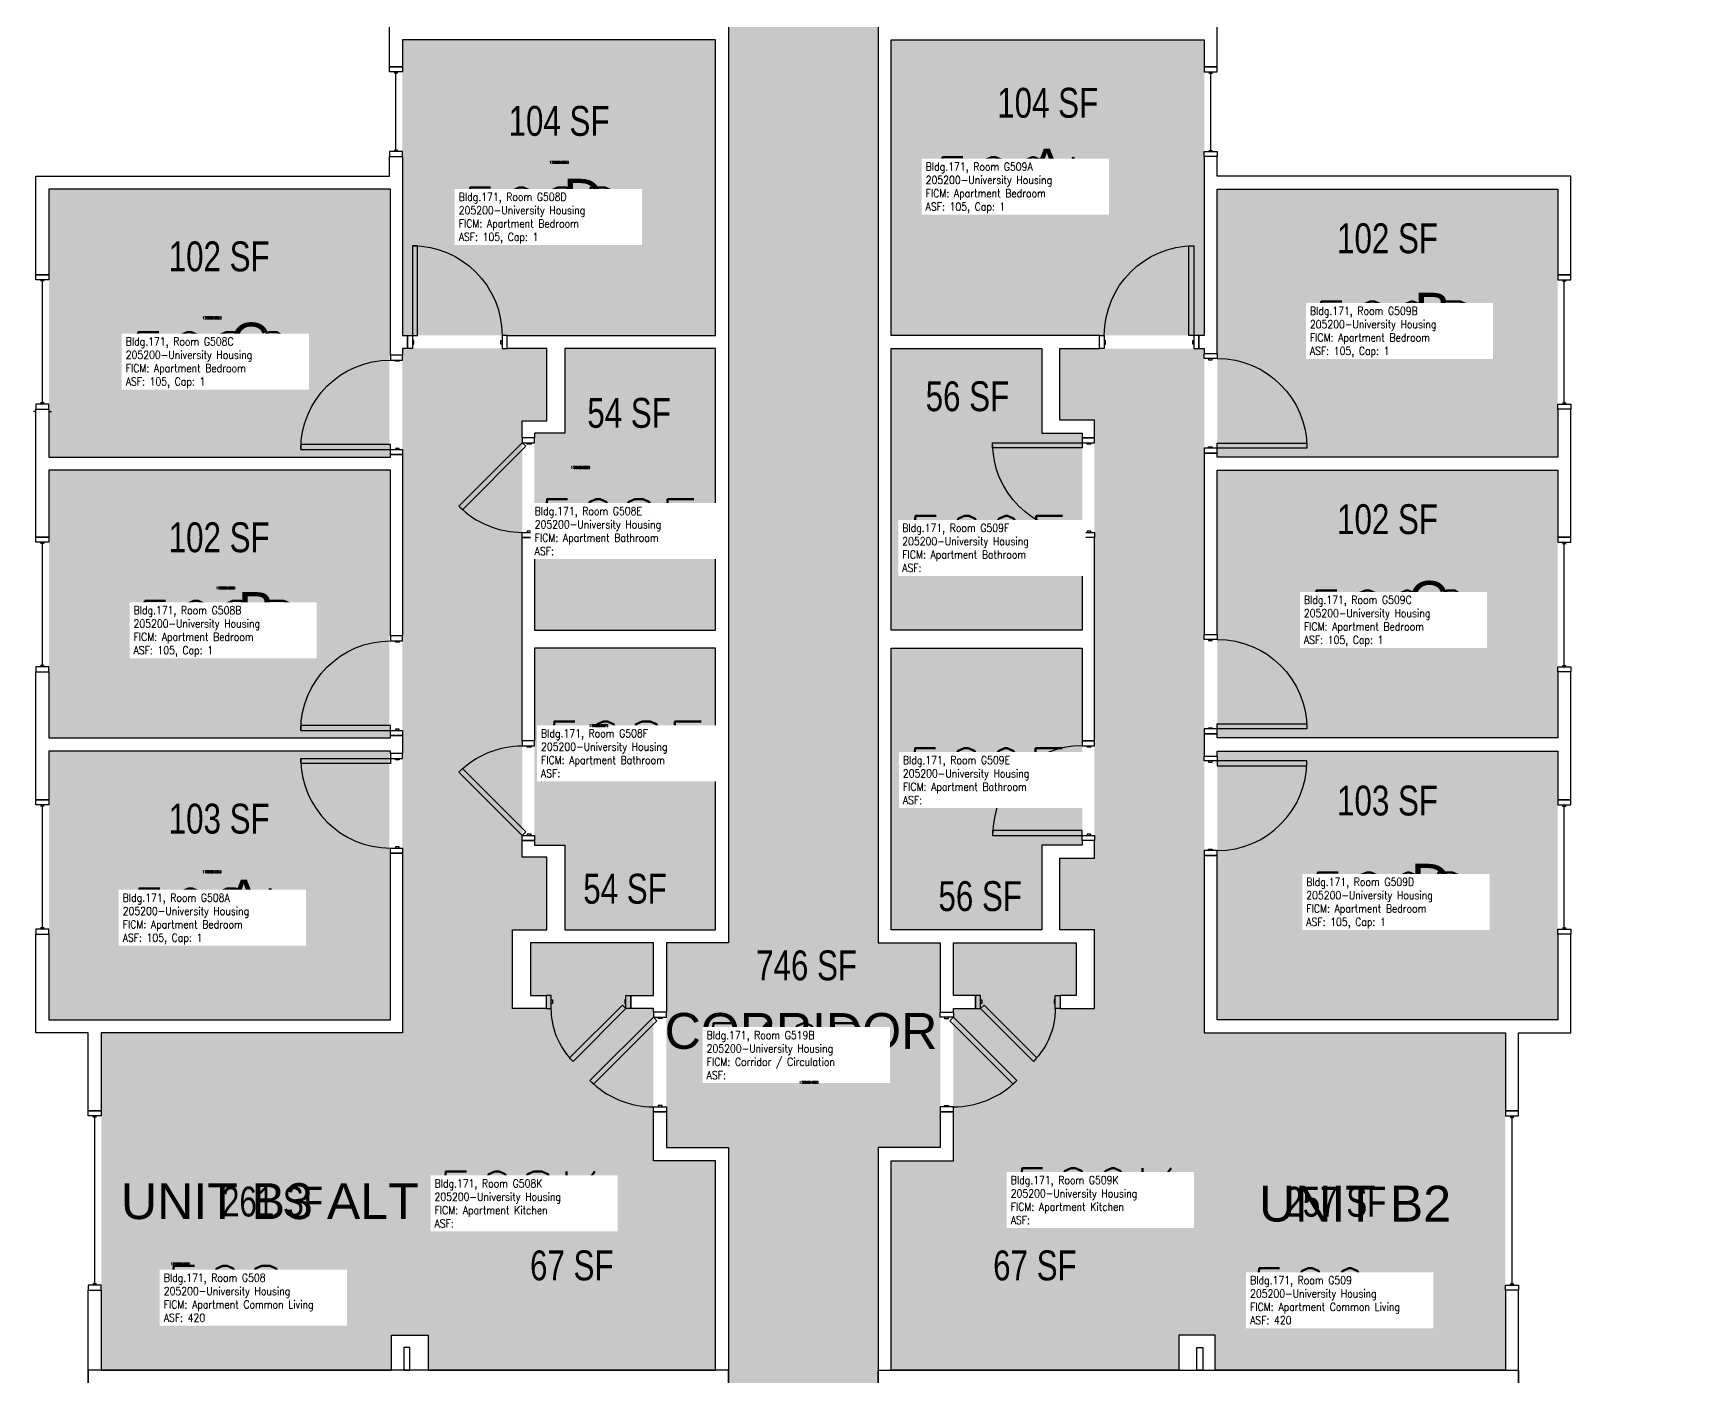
# Model space of a CAD drawing. Header units: inches. Extents: x 1062 to 4030, y -1482 to 1605.
# Drawn here: x 1062 to 1732, y 605 to 1145 of the extents above; entities that cross this region are included whole.
import ezdxf
from ezdxf.enums import TextEntityAlignment as Align

# ---------------------------------------------------------------- set-up
doc = ezdxf.new("R2010")
doc.units = ezdxf.units.IN
doc.header["$LTSCALE"] = 192
doc.header["$MEASUREMENT"] = 0
for name, color, linetype in [('A-AREA-IDEN', 1, 'Continuous'), ('A-DOOR', 2, 'Continuous'), ('A-GLAZ', 1, 'Continuous'), ('A-IDEN-RNUM', 7, 'Continuous'), ('A-IDEN-SNUM', 4, 'Continuous'), ('A-IDEN-VNUM', 4, 'Continuous'), ('A-ROOM', 1, 'Continuous'), ('A-WALL', 5, 'Continuous'), ('AREA-TEXT', 3, 'Continuous'), ('Rooms-Category-Color', 7, 'Continuous'), ('Rooms-College-Color', 7, 'Continuous'), ('Rooms-Department-Color', 7, 'Continuous'), ('Rooms-Division-Color', 7, 'Continuous'), ('Rooms-Information', 7, 'Continuous')]:
    doc.layers.add(name, color=color, linetype=linetype)
doc.styles.add('AREA', font='arial.ttf', dxfattribs={"width": 0.75, "height": 12})
doc.styles.add('Dimstyle', font='arial.ttf')
doc.styles.add('ROOMSNUMBER', font='txt.shx', dxfattribs={"height": 0.03})
doc.styles.add('ROOMVNUMBER', font='simplex.shx', dxfattribs={"width": 0.85})
doc.styles.get("Standard").update_dxf_attribs({"font": 'arial.ttf'})

msp = doc.modelspace()

# ---------------------------------------------------------------- hatches: boundary and pattern name
h = msp.add_hatch()
h.set_pattern_fill('ANSI31', color=256, angle=-90, style=0)
h.set_pattern_definition([(315, (2052.15721, 1206.60672), (0.088388348, 0.088388348), [])])
h.paths.add_polyline_path([(1468.21, 875.14), (1468.21, 816.4), (1459, 816.4), (1459, 875.14)], flags=9)
at = {"layer": 'Rooms-Category-Color', "true_color": 0xadadad}
msp.add_hatch(color=253, dxfattribs=at).paths.add_polyline_path([(1732.24, 1327.13), (1732.24, 1243.02), (1677.06, 1243.13), (1677.06, 1267.13), (1401.06, 1267.13), (1401.06, 779.34), (1426.06, 779.34), (1426.06, 697.02), (1401.06, 697.02), (1401.06, 512.98), (1426.06, 512.98), (1426.06, 430.66), (1401.06, 430.66), (1401.06, 62.63), (1341.06, 62.63), (1341.06, 430.66), (1316.06, 430.66), (1316.06, 512.98), (1341.06, 512.98), (1341.06, 697.02), (1316.06, 697.02), (1316.06, 779.34), (1341.06, 779.34), (1341.06, 1267.13), (1341.06, 1327.13), (1596.9, 1327.13), (1596.9, 1352.13), (1679.22, 1352.13), (1679.22, 1327.13)])
at = {"layer": 'Rooms-Category-Color', "true_color": 0x728ef3}
for points in [[(1335.81, 1142.11), (1210.06, 1142.13), (1210.06, 1023.38), (1335.81, 1023.38)], [(1406.31, 1142.13), (1532.06, 1142.13), (1532.06, 1023.38), (1406.31, 1023.38)], [(1068.06, 974.5), (1068.06, 1082.13), (1204.81, 1082.13), (1204.8, 974.49), (1068.51, 974.49)], [(1537.31, 1082.13), (1674.06, 1082.13), (1674.06, 974.5), (1537.31, 974.5)], [(1089.06, 607.62), (1089.06, 743.13), (1210.06, 743.13), (1210.06, 1018.13), (1268.06, 1018.13), (1268.06, 989.37), (1258.19, 989.37), (1258.19, 813.72), (1268.06, 813.72), (1268.06, 784.59), (1254.19, 784.59), (1254.19, 752.89), (1267.81, 752.89), (1267.81, 758.14), (1261.44, 758.14), (1261.44, 779.34), (1310.81, 779.34), (1310.81, 758.14), (1301.81, 758.14), (1301.81, 752.89), (1310.81, 752.89), (1310.81, 691.77), (1220.31, 691.77), (1220.31, 621.63), (1205.69, 621.63), (1205.69, 607.62)], [(1263.06, 984.11), (1263.06, 904.98), (1335.81, 904.98), (1335.81, 1018.11), (1275.31, 1018.13), (1275.31, 984.13), (1259.06, 984.11)], [(1406.31, 1018.13), (1406.31, 904.98), (1483.06, 904.98), (1483.06, 984.13), (1466.81, 984.13), (1466.81, 1018.13)], [(1653.06, 607.62), (1653.06, 743.12), (1532.06, 743.12), (1532.06, 1018.12), (1474.06, 1018.12), (1474.06, 989.37), (1487.94, 989.37), (1487.94, 813.34), (1474.06, 813.34), (1474.06, 784.59), (1487.94, 784.59), (1487.94, 752.89), (1474.31, 752.89), (1474.31, 758.14), (1480.69, 758.14), (1480.69, 779.34), (1431.31, 779.34), (1431.31, 758.14), (1440.31, 758.14), (1440.31, 752.89), (1431.31, 752.89), (1431.31, 691.76), (1521.81, 691.76), (1521.81, 621.62), (1536.44, 621.62), (1536.44, 607.62)], [(1068.06, 969.25), (1068.06, 861.63), (1204.8, 861.61), (1204.81, 969.25), (1068.51, 969.24)], [(1537.31, 969.25), (1674.06, 969.25), (1674.06, 861.63), (1537.31, 861.63)], [(1335.81, 897.72), (1335.81, 784.59), (1275.31, 784.59), (1275.31, 818.59), (1263.06, 818.59), (1263.06, 897.73)], [(1406.31, 897.73), (1406.31, 784.59), (1466.81, 784.59), (1466.81, 818.59), (1483.06, 818.59), (1483.06, 897.73)], [(1068.06, 856.38), (1068.06, 748.38), (1204.81, 748.38), (1204.81, 856.38), (1068.51, 856.36)], [(1537.31, 856.38), (1674.06, 856.38), (1674.06, 748.38), (1537.31, 748.38)], [(1220.31, 607.62), (1335.81, 607.62), (1335.81, 691.77), (1220.31, 691.77)], [(1521.81, 607.62), (1406.31, 607.62), (1406.31, 691.76), (1521.81, 691.76)]]:
    msp.add_hatch(color=171, dxfattribs=at).paths.add_polyline_path(points)
at = {"layer": 'Rooms-College-Color', "true_color": 0xadadad}
for points in [[(1732.24, 1327.13), (1732.24, 1243.02), (1677.06, 1243.13), (1677.06, 1267.13), (1401.06, 1267.13), (1401.06, 779.34), (1426.06, 779.34), (1426.06, 697.02), (1401.06, 697.02), (1401.06, 512.98), (1426.06, 512.98), (1426.06, 430.66), (1401.06, 430.66), (1401.06, 62.63), (1341.06, 62.63), (1341.06, 430.66), (1316.06, 430.66), (1316.06, 512.98), (1341.06, 512.98), (1341.06, 697.02), (1316.06, 697.02), (1316.06, 779.34), (1341.06, 779.34), (1341.06, 1267.13), (1341.06, 1327.13), (1596.9, 1327.13), (1596.9, 1352.13), (1679.22, 1352.13), (1679.22, 1327.13)], [(1335.81, 1142.11), (1210.06, 1142.13), (1210.06, 1023.38), (1335.81, 1023.38)], [(1406.31, 1142.13), (1532.06, 1142.13), (1532.06, 1023.38), (1406.31, 1023.38)], [(1068.06, 974.5), (1068.06, 1082.13), (1204.81, 1082.13), (1204.8, 974.49), (1068.51, 974.49)], [(1537.31, 1082.13), (1674.06, 1082.13), (1674.06, 974.5), (1537.31, 974.5)], [(1089.06, 607.62), (1089.06, 743.13), (1210.06, 743.13), (1210.06, 1018.13), (1268.06, 1018.13), (1268.06, 989.37), (1258.19, 989.37), (1258.19, 813.72), (1268.06, 813.72), (1268.06, 784.59), (1254.19, 784.59), (1254.19, 752.89), (1267.81, 752.89), (1267.81, 758.14), (1261.44, 758.14), (1261.44, 779.34), (1310.81, 779.34), (1310.81, 758.14), (1301.81, 758.14), (1301.81, 752.89), (1310.81, 752.89), (1310.81, 691.77), (1220.31, 691.77), (1220.31, 621.63), (1205.69, 621.63), (1205.69, 607.62)], [(1263.06, 984.11), (1263.06, 904.98), (1335.81, 904.98), (1335.81, 1018.11), (1275.31, 1018.13), (1275.31, 984.13), (1259.06, 984.11)], [(1406.31, 1018.13), (1406.31, 904.98), (1483.06, 904.98), (1483.06, 984.13), (1466.81, 984.13), (1466.81, 1018.13)], [(1653.06, 607.62), (1653.06, 743.12), (1532.06, 743.12), (1532.06, 1018.12), (1474.06, 1018.12), (1474.06, 989.37), (1487.94, 989.37), (1487.94, 813.34), (1474.06, 813.34), (1474.06, 784.59), (1487.94, 784.59), (1487.94, 752.89), (1474.31, 752.89), (1474.31, 758.14), (1480.69, 758.14), (1480.69, 779.34), (1431.31, 779.34), (1431.31, 758.14), (1440.31, 758.14), (1440.31, 752.89), (1431.31, 752.89), (1431.31, 691.76), (1521.81, 691.76), (1521.81, 621.62), (1536.44, 621.62), (1536.44, 607.62)], [(1068.06, 969.25), (1068.06, 861.63), (1204.8, 861.61), (1204.81, 969.25), (1068.51, 969.24)], [(1537.31, 969.25), (1674.06, 969.25), (1674.06, 861.63), (1537.31, 861.63)], [(1335.81, 897.72), (1335.81, 784.59), (1275.31, 784.59), (1275.31, 818.59), (1263.06, 818.59), (1263.06, 897.73)], [(1406.31, 897.73), (1406.31, 784.59), (1466.81, 784.59), (1466.81, 818.59), (1483.06, 818.59), (1483.06, 897.73)], [(1068.06, 856.38), (1068.06, 748.38), (1204.81, 748.38), (1204.81, 856.38), (1068.51, 856.36)], [(1537.31, 856.38), (1674.06, 856.38), (1674.06, 748.38), (1537.31, 748.38)], [(1220.31, 607.62), (1335.81, 607.62), (1335.81, 691.77), (1220.31, 691.77)], [(1521.81, 607.62), (1406.31, 607.62), (1406.31, 691.76), (1521.81, 691.76)]]:
    msp.add_hatch(color=253, dxfattribs=at).paths.add_polyline_path(points)
at = {"layer": 'Rooms-Department-Color', "true_color": 0xacacac}
msp.add_hatch(color=253, dxfattribs=at).paths.add_polyline_path([(1732.24, 1327.13), (1732.24, 1243.02), (1677.06, 1243.13), (1677.06, 1267.13), (1401.06, 1267.13), (1401.06, 779.34), (1426.06, 779.34), (1426.06, 697.02), (1401.06, 697.02), (1401.06, 512.98), (1426.06, 512.98), (1426.06, 430.66), (1401.06, 430.66), (1401.06, 62.63), (1341.06, 62.63), (1341.06, 430.66), (1316.06, 430.66), (1316.06, 512.98), (1341.06, 512.98), (1341.06, 697.02), (1316.06, 697.02), (1316.06, 779.34), (1341.06, 779.34), (1341.06, 1267.13), (1341.06, 1327.13), (1596.9, 1327.13), (1596.9, 1352.13), (1679.22, 1352.13), (1679.22, 1327.13)])
at = {"layer": 'Rooms-Department-Color', "true_color": 0x604aed}
for points in [[(1335.81, 1142.11), (1210.06, 1142.13), (1210.06, 1023.38), (1335.81, 1023.38)], [(1406.31, 1142.13), (1532.06, 1142.13), (1532.06, 1023.38), (1406.31, 1023.38)], [(1068.06, 974.5), (1068.06, 1082.13), (1204.81, 1082.13), (1204.8, 974.49), (1068.51, 974.49)], [(1537.31, 1082.13), (1674.06, 1082.13), (1674.06, 974.5), (1537.31, 974.5)], [(1089.06, 607.62), (1089.06, 743.13), (1210.06, 743.13), (1210.06, 1018.13), (1268.06, 1018.13), (1268.06, 989.37), (1258.19, 989.37), (1258.19, 813.72), (1268.06, 813.72), (1268.06, 784.59), (1254.19, 784.59), (1254.19, 752.89), (1267.81, 752.89), (1267.81, 758.14), (1261.44, 758.14), (1261.44, 779.34), (1310.81, 779.34), (1310.81, 758.14), (1301.81, 758.14), (1301.81, 752.89), (1310.81, 752.89), (1310.81, 691.77), (1220.31, 691.77), (1220.31, 621.63), (1205.69, 621.63), (1205.69, 607.62)], [(1263.06, 984.11), (1263.06, 904.98), (1335.81, 904.98), (1335.81, 1018.11), (1275.31, 1018.13), (1275.31, 984.13), (1259.06, 984.11)], [(1406.31, 1018.13), (1406.31, 904.98), (1483.06, 904.98), (1483.06, 984.13), (1466.81, 984.13), (1466.81, 1018.13)], [(1653.06, 607.62), (1653.06, 743.12), (1532.06, 743.12), (1532.06, 1018.12), (1474.06, 1018.12), (1474.06, 989.37), (1487.94, 989.37), (1487.94, 813.34), (1474.06, 813.34), (1474.06, 784.59), (1487.94, 784.59), (1487.94, 752.89), (1474.31, 752.89), (1474.31, 758.14), (1480.69, 758.14), (1480.69, 779.34), (1431.31, 779.34), (1431.31, 758.14), (1440.31, 758.14), (1440.31, 752.89), (1431.31, 752.89), (1431.31, 691.76), (1521.81, 691.76), (1521.81, 621.62), (1536.44, 621.62), (1536.44, 607.62)], [(1068.06, 969.25), (1068.06, 861.63), (1204.8, 861.61), (1204.81, 969.25), (1068.51, 969.24)], [(1537.31, 969.25), (1674.06, 969.25), (1674.06, 861.63), (1537.31, 861.63)], [(1335.81, 897.72), (1335.81, 784.59), (1275.31, 784.59), (1275.31, 818.59), (1263.06, 818.59), (1263.06, 897.73)], [(1406.31, 897.73), (1406.31, 784.59), (1466.81, 784.59), (1466.81, 818.59), (1483.06, 818.59), (1483.06, 897.73)], [(1068.06, 856.38), (1068.06, 748.38), (1204.81, 748.38), (1204.81, 856.38), (1068.51, 856.36)], [(1537.31, 856.38), (1674.06, 856.38), (1674.06, 748.38), (1537.31, 748.38)], [(1220.31, 607.62), (1335.81, 607.62), (1335.81, 691.77), (1220.31, 691.77)], [(1521.81, 607.62), (1406.31, 607.62), (1406.31, 691.76), (1521.81, 691.76)]]:
    msp.add_hatch(color=173, dxfattribs=at).paths.add_polyline_path(points)
at = {"layer": 'Rooms-Division-Color', "true_color": 0xadadad}
msp.add_hatch(color=253, dxfattribs=at).paths.add_polyline_path([(1732.24, 1327.13), (1732.24, 1243.02), (1677.06, 1243.13), (1677.06, 1267.13), (1401.06, 1267.13), (1401.06, 779.34), (1426.06, 779.34), (1426.06, 697.02), (1401.06, 697.02), (1401.06, 512.98), (1426.06, 512.98), (1426.06, 430.66), (1401.06, 430.66), (1401.06, 62.63), (1341.06, 62.63), (1341.06, 430.66), (1316.06, 430.66), (1316.06, 512.98), (1341.06, 512.98), (1341.06, 697.02), (1316.06, 697.02), (1316.06, 779.34), (1341.06, 779.34), (1341.06, 1267.13), (1341.06, 1327.13), (1596.9, 1327.13), (1596.9, 1352.13), (1679.22, 1352.13), (1679.22, 1327.13)])
at = {"layer": 'Rooms-Division-Color', "true_color": 0x604aed}
for points in [[(1335.81, 1142.11), (1210.06, 1142.13), (1210.06, 1023.38), (1335.81, 1023.38)], [(1406.31, 1142.13), (1532.06, 1142.13), (1532.06, 1023.38), (1406.31, 1023.38)], [(1068.06, 974.5), (1068.06, 1082.13), (1204.81, 1082.13), (1204.8, 974.49), (1068.51, 974.49)], [(1537.31, 1082.13), (1674.06, 1082.13), (1674.06, 974.5), (1537.31, 974.5)], [(1089.06, 607.62), (1089.06, 743.13), (1210.06, 743.13), (1210.06, 1018.13), (1268.06, 1018.13), (1268.06, 989.37), (1258.19, 989.37), (1258.19, 813.72), (1268.06, 813.72), (1268.06, 784.59), (1254.19, 784.59), (1254.19, 752.89), (1267.81, 752.89), (1267.81, 758.14), (1261.44, 758.14), (1261.44, 779.34), (1310.81, 779.34), (1310.81, 758.14), (1301.81, 758.14), (1301.81, 752.89), (1310.81, 752.89), (1310.81, 691.77), (1220.31, 691.77), (1220.31, 621.63), (1205.69, 621.63), (1205.69, 607.62)], [(1263.06, 984.11), (1263.06, 904.98), (1335.81, 904.98), (1335.81, 1018.11), (1275.31, 1018.13), (1275.31, 984.13), (1259.06, 984.11)], [(1406.31, 1018.13), (1406.31, 904.98), (1483.06, 904.98), (1483.06, 984.13), (1466.81, 984.13), (1466.81, 1018.13)], [(1653.06, 607.62), (1653.06, 743.12), (1532.06, 743.12), (1532.06, 1018.12), (1474.06, 1018.12), (1474.06, 989.37), (1487.94, 989.37), (1487.94, 813.34), (1474.06, 813.34), (1474.06, 784.59), (1487.94, 784.59), (1487.94, 752.89), (1474.31, 752.89), (1474.31, 758.14), (1480.69, 758.14), (1480.69, 779.34), (1431.31, 779.34), (1431.31, 758.14), (1440.31, 758.14), (1440.31, 752.89), (1431.31, 752.89), (1431.31, 691.76), (1521.81, 691.76), (1521.81, 621.62), (1536.44, 621.62), (1536.44, 607.62)], [(1068.06, 969.25), (1068.06, 861.63), (1204.8, 861.61), (1204.81, 969.25), (1068.51, 969.24)], [(1537.31, 969.25), (1674.06, 969.25), (1674.06, 861.63), (1537.31, 861.63)], [(1335.81, 897.72), (1335.81, 784.59), (1275.31, 784.59), (1275.31, 818.59), (1263.06, 818.59), (1263.06, 897.73)], [(1406.31, 897.73), (1406.31, 784.59), (1466.81, 784.59), (1466.81, 818.59), (1483.06, 818.59), (1483.06, 897.73)], [(1068.06, 856.38), (1068.06, 748.38), (1204.81, 748.38), (1204.81, 856.38), (1068.51, 856.36)], [(1537.31, 856.38), (1674.06, 856.38), (1674.06, 748.38), (1537.31, 748.38)], [(1220.31, 607.62), (1335.81, 607.62), (1335.81, 691.77), (1220.31, 691.77)], [(1521.81, 607.62), (1406.31, 607.62), (1406.31, 691.76), (1521.81, 691.76)]]:
    msp.add_hatch(color=173, dxfattribs=at).paths.add_polyline_path(points)

# ---------------------------------------------------------------- linework, layer by layer
at = {"layer": 'A-DOOR'}
for points in [[(1214.06, 1023.38), (1216.06, 1023.38), (1216.06, 1059.38), (1214.06, 1059.38)], [(1527.94, 1023.38), (1525.94, 1023.38), (1525.94, 1059.38), (1527.94, 1059.38)], [(1214.06, 1018.13), (1212.06, 1018.13), (1212.06, 1023.38), (1214.06, 1023.38)], [(1214.06, 1019.88), (1214.56, 1019.88), (1214.56, 1021.38), (1214.06, 1021.38)], [(1250.06, 1019.88), (1249.56, 1019.88), (1249.56, 1021.38), (1250.06, 1021.38)], [(1250.06, 1018.13), (1252.06, 1018.13), (1252.06, 1023.38), (1250.06, 1023.38)], [(1491.94, 1018.13), (1489.94, 1018.13), (1489.94, 1023.38), (1491.94, 1023.38)], [(1491.94, 1019.88), (1492.44, 1019.88), (1492.44, 1021.38), (1491.94, 1021.38)], [(1527.94, 1019.88), (1527.44, 1019.88), (1527.44, 1021.38), (1527.94, 1021.38)], [(1527.94, 1018.13), (1529.94, 1018.13), (1529.94, 1023.38), (1527.94, 1023.38)], [(1210.06, 1013.5), (1210.06, 1015.5), (1205.19, 1015.5), (1205.19, 1013.5)], [(1208.69, 1013.5), (1208.69, 1013), (1207.19, 1013), (1207.19, 1013.5)], [(1532.06, 1014.13), (1532.06, 1016.13), (1537.31, 1016.13), (1537.31, 1014.13)], [(1533.81, 1014.13), (1533.81, 1013.63), (1535.31, 1013.63), (1535.31, 1014.13)], [(1205.19, 977.5), (1205.19, 979.5), (1169.19, 979.5), (1169.19, 977.5)], [(1258.19, 980.23), (1259.6, 978.82), (1234.15, 953.36), (1232.73, 954.78)], [(1263.06, 980.23), (1263.06, 982.23), (1258.19, 982.23), (1258.19, 980.23)], [(1261.69, 980.23), (1261.69, 979.73), (1260.19, 979.73), (1260.19, 980.23)], [(1483.06, 980.23), (1483.06, 978.23), (1447.06, 978.23), (1447.06, 980.23)], [(1487.94, 980.23), (1487.94, 982.23), (1483.06, 982.23), (1483.06, 980.23)], [(1486.56, 980.23), (1486.56, 979.73), (1485.06, 979.73), (1485.06, 980.23)], [(1537.31, 978.13), (1537.31, 980.13), (1573.31, 980.13), (1573.31, 978.13)], [(1210.06, 977.5), (1210.06, 975.5), (1205.19, 975.5), (1205.19, 977.5)], [(1208.69, 977.5), (1208.69, 978), (1207.19, 978), (1207.19, 977.5)], [(1532.06, 978.13), (1532.06, 976.13), (1537.31, 976.13), (1537.31, 978.13)], [(1533.81, 978.13), (1533.81, 978.63), (1535.31, 978.63), (1535.31, 978.13)], [(1263.06, 944.23), (1263.06, 942.23), (1258.19, 942.23), (1258.19, 944.23)], [(1261.69, 944.23), (1261.69, 944.73), (1260.19, 944.73), (1260.19, 944.23)], [(1487.94, 944.23), (1487.94, 942.23), (1483.06, 942.23), (1483.06, 944.23)], [(1486.56, 944.23), (1486.56, 944.73), (1485.06, 944.73), (1485.06, 944.23)], [(1210.06, 900.63), (1210.06, 902.63), (1205.19, 902.63), (1205.19, 900.63)], [(1208.69, 900.63), (1208.69, 900.13), (1207.19, 900.13), (1207.19, 900.63)], [(1532.06, 901.25), (1532.06, 903.25), (1537.31, 903.25), (1537.31, 901.25)], [(1533.81, 901.25), (1533.81, 900.75), (1535.31, 900.75), (1535.31, 901.25)], [(1205.19, 864.63), (1205.19, 866.63), (1169.19, 866.63), (1169.19, 864.63)], [(1208.69, 864.63), (1208.69, 865.13), (1207.19, 865.13), (1207.19, 864.63)], [(1532.06, 865.25), (1532.06, 863.25), (1537.31, 863.25), (1537.31, 865.25)], [(1533.81, 865.25), (1533.81, 865.75), (1535.31, 865.75), (1535.31, 865.25)], [(1537.31, 865.25), (1537.31, 867.25), (1573.31, 867.25), (1573.31, 865.25)], [(1210.06, 864.63), (1210.06, 862.63), (1205.19, 862.63), (1205.19, 864.63)], [(1263.06, 858.48), (1263.06, 860.48), (1258.19, 860.48), (1258.19, 858.48)], [(1261.69, 858.48), (1261.69, 857.98), (1260.19, 857.98), (1260.19, 858.48)], [(1487.94, 858.48), (1487.94, 860.48), (1483.06, 860.48), (1483.06, 858.48)], [(1486.56, 858.48), (1486.56, 857.98), (1485.06, 857.98), (1485.06, 858.48)], [(1205.19, 853.38), (1205.19, 851.38), (1169.19, 851.38), (1169.19, 853.38)], [(1210.06, 853.38), (1210.06, 855.38), (1205.19, 855.38), (1205.19, 853.38)], [(1208.69, 853.38), (1208.69, 852.88), (1207.19, 852.88), (1207.19, 853.38)], [(1532.06, 852.38), (1532.06, 854.38), (1537.31, 854.38), (1537.31, 852.38)], [(1533.81, 852.38), (1533.81, 851.88), (1535.31, 851.88), (1535.31, 852.38)], [(1537.31, 852.38), (1537.31, 850.38), (1573.31, 850.38), (1573.31, 852.38)], [(1258.19, 822.48), (1259.6, 823.9), (1234.15, 849.35), (1232.73, 847.94)], [(1263.06, 822.48), (1263.06, 820.48), (1258.19, 820.48), (1258.19, 822.48)], [(1261.69, 822.48), (1261.69, 822.98), (1260.19, 822.98), (1260.19, 822.48)], [(1483.06, 822.48), (1483.06, 824.48), (1447.06, 824.48), (1447.06, 822.48)], [(1487.94, 822.48), (1487.94, 820.48), (1483.06, 820.48), (1483.06, 822.48)], [(1486.56, 822.48), (1486.56, 822.98), (1485.06, 822.98), (1485.06, 822.48)], [(1210.06, 817.38), (1210.06, 815.38), (1205.19, 815.38), (1205.19, 817.38)], [(1208.69, 817.38), (1208.69, 817.88), (1207.19, 817.88), (1207.19, 817.38)], [(1532.06, 816.38), (1532.06, 814.38), (1537.31, 814.38), (1537.31, 816.38)], [(1533.81, 816.38), (1533.81, 816.88), (1535.31, 816.88), (1535.31, 816.38)], [(1269.81, 758.14), (1267.81, 758.14), (1267.81, 752.89), (1269.81, 752.89)], [(1299.81, 758.14), (1301.81, 758.14), (1301.81, 752.89), (1299.81, 752.89)], [(1442.26, 758.14), (1440.26, 758.14), (1440.26, 752.89), (1442.26, 752.89)], [(1472.26, 758.14), (1474.26, 758.14), (1474.26, 752.89), (1472.26, 752.89)], [(1269.81, 756.39), (1270.31, 756.39), (1270.31, 754.89), (1269.81, 754.89)], [(1299.81, 752.89), (1298.4, 754.31), (1277.19, 733.09), (1278.6, 731.68)], [(1299.81, 756.39), (1299.31, 756.39), (1299.31, 754.89), (1299.81, 754.89)], [(1316.06, 749.41), (1316.06, 751.41), (1310.81, 751.41), (1310.81, 749.41)], [(1426.06, 749.41), (1426.06, 751.41), (1431.31, 751.41), (1431.31, 749.41)], [(1442.26, 756.39), (1442.76, 756.39), (1442.76, 754.89), (1442.26, 754.89)], [(1442.26, 752.89), (1443.68, 754.31), (1464.89, 733.09), (1463.48, 731.68)], [(1472.26, 756.39), (1471.76, 756.39), (1471.76, 754.89), (1472.26, 754.89)], [(1310.81, 749.41), (1312.23, 747.99), (1286.77, 722.54), (1285.36, 723.95)], [(1314.31, 749.41), (1314.31, 748.91), (1312.81, 748.91), (1312.81, 749.41)], [(1427.81, 749.41), (1427.81, 748.91), (1429.31, 748.91), (1429.31, 749.41)], [(1431.31, 749.41), (1429.9, 747.99), (1455.36, 722.54), (1456.77, 723.95)], [(1316.06, 713.41), (1316.06, 711.41), (1310.81, 711.41), (1310.81, 713.41)], [(1314.31, 713.41), (1314.31, 713.91), (1312.81, 713.91), (1312.81, 713.41)], [(1426.06, 713.41), (1426.06, 711.41), (1431.31, 711.41), (1431.31, 713.41)], [(1427.81, 713.41), (1427.81, 713.91), (1429.31, 713.91), (1429.31, 713.41)]]:
    msp.add_lwpolyline(points, close=True, dxfattribs=at)
at = {"layer": 'A-DOOR', "extrusion": (0, 0, -1)}
for centre, radius, start, end in [((-1214.06, 1023.38), 36, 90, 180), ((-1527.94, 1023.38), 36, 0, 90), ((-1205.19, 977.5), 36, 0, 90), ((-1537.31, 978.13), 36, 90, 180), ((-1483.06, 980.23), 36, 270, 0), ((-1205.19, 864.63), 36, 0, 90), ((-1537.31, 865.25), 36, 90, 180), ((-1258.19, 822.48), 36, 45, 90), ((-1299.81, 752.89), 30, 315, 0), ((-1442.26, 752.89), 30, 180, 225)]:
    msp.add_arc(centre, radius, start, end, dxfattribs=at)
at = {"layer": 'A-DOOR'}
for centre, start, end in [((1258.19, 980.23), 225, 270), ((1483.06, 822.48), 90, 180), ((1205.19, 853.38), 180, 270), ((1537.31, 852.38), 270, 0), ((1310.81, 749.41), 225, 270), ((1431.31, 749.41), 270, 315)]:
    msp.add_arc(centre, 36, start, end, dxfattribs=at)
at = {"layer": 'A-GLAZ'}
for p, q in [((1208.19, 1128.74), (1206.69, 1128.74)), ((1207.44, 1097.74), (1207.44, 1128.74)), ((1533.94, 1128.74), (1535.44, 1128.74)), ((1534.69, 1097.74), (1534.69, 1128.74)), ((1208.19, 1097.74), (1206.69, 1097.74)), ((1533.94, 1097.74), (1535.44, 1097.74)), ((1066.19, 1045.28), (1064.69, 1045.28)), ((1065.44, 996.28), (1065.44, 1045.28)), ((1675.94, 1045.28), (1677.44, 1045.28)), ((1676.69, 996.28), (1676.69, 1045.28)), ((1062.81, 992.78), (1061.81, 992.78)), ((1066.19, 996.28), (1064.69, 996.28)), ((1068.06, 992.78), (1069.06, 992.78)), ((1675.94, 996.28), (1677.44, 996.28)), ((1066.19, 939.75), (1064.69, 939.75)), ((1065.44, 890.75), (1065.44, 939.75)), ((1675.94, 939.75), (1677.44, 939.75)), ((1676.69, 890.75), (1676.69, 939.75)), ((1066.19, 890.75), (1064.69, 890.75)), ((1675.94, 890.75), (1677.44, 890.75)), ((1066.19, 834.28), (1064.69, 834.28)), ((1065.44, 785.28), (1065.44, 834.28)), ((1675.94, 834.28), (1677.44, 834.28)), ((1676.69, 785.28), (1676.69, 834.28)), ((1066.19, 785.28), (1064.69, 785.28)), ((1675.94, 785.28), (1677.44, 785.28)), ((1087.19, 709.25), (1085.69, 709.25)), ((1086.44, 642.25), (1086.44, 709.25)), ((1654.94, 709.24), (1656.44, 709.24)), ((1655.69, 642.24), (1655.69, 709.24)), ((1087.19, 642.25), (1085.69, 642.25)), ((1654.94, 642.24), (1656.44, 642.24))]:
    msp.add_line(p, q, dxfattribs=at)
for points in [[(1204.81, 1129.24), (1204.81, 1131.24), (1210.06, 1131.24), (1210.06, 1129.24)], [(1537.31, 1129.24), (1537.31, 1131.24), (1532.06, 1131.24), (1532.06, 1129.24)], [(1204.81, 1097.24), (1204.81, 1095.24), (1210.06, 1095.24), (1210.06, 1097.24)], [(1537.31, 1097.24), (1537.31, 1095.24), (1532.06, 1095.24), (1532.06, 1097.24)], [(1062.81, 1045.78), (1062.81, 1047.78), (1068.06, 1047.78), (1068.06, 1045.78)], [(1679.31, 1045.78), (1679.31, 1047.78), (1674.06, 1047.78), (1674.06, 1045.78)], [(1062.81, 995.78), (1062.81, 993.78), (1068.06, 993.78), (1068.06, 995.78)], [(1679.31, 995.78), (1679.31, 993.78), (1674.06, 993.78), (1674.06, 995.78)], [(1062.81, 940.25), (1062.81, 942.25), (1068.06, 942.25), (1068.06, 940.25)], [(1679.31, 940.25), (1679.31, 942.25), (1674.06, 942.25), (1674.06, 940.25)], [(1062.81, 890.25), (1062.81, 888.25), (1068.06, 888.25), (1068.06, 890.25)], [(1679.31, 890.25), (1679.31, 888.25), (1674.06, 888.25), (1674.06, 890.25)], [(1062.81, 834.78), (1062.81, 836.78), (1068.06, 836.78), (1068.06, 834.78)], [(1679.31, 834.78), (1679.31, 836.78), (1674.06, 836.78), (1674.06, 834.78)], [(1062.81, 784.78), (1062.81, 782.78), (1068.06, 782.78), (1068.06, 784.78)], [(1679.31, 784.78), (1679.31, 782.78), (1674.06, 782.78), (1674.06, 784.78)], [(1083.81, 709.75), (1083.81, 711.75), (1089.06, 711.75), (1089.06, 709.75)], [(1658.31, 709.74), (1658.31, 711.74), (1653.06, 711.74), (1653.06, 709.74)], [(1083.81, 641.75), (1083.81, 639.75), (1089.06, 639.75), (1089.06, 641.75)], [(1658.31, 641.74), (1658.31, 639.74), (1653.06, 639.74), (1653.06, 641.74)]]:
    msp.add_lwpolyline(points, close=True, dxfattribs=at)
at = {"layer": 'A-WALL'}
for p, q in [((1204.81, 1131.24), (1204.81, 1147.38)), ((1341.06, 1147.38), (1341.06, 1018.75)), ((1401.06, 1147.38), (1401.06, 1018.75)), ((1537.31, 1131.24), (1537.31, 1147.38)), ((1210.06, 1142.13), (1210.06, 1131.24)), ((1335.81, 1142.13), (1210.06, 1142.13)), ((1335.81, 1023.38), (1335.81, 1142.13)), ((1406.31, 1142.13), (1532.06, 1142.13)), ((1406.31, 1023.38), (1406.31, 1142.13)), ((1532.06, 1142.13), (1532.06, 1131.24)), ((1210.06, 1131.24), (1204.81, 1131.24)), ((1532.06, 1131.24), (1537.31, 1131.24)), ((1204.81, 1087.38), (1204.81, 1095.24)), ((1204.81, 1095.24), (1210.06, 1095.24)), ((1210.06, 1095.24), (1210.06, 1086.75)), ((1537.31, 1095.24), (1532.06, 1095.24)), ((1532.06, 1095.24), (1532.06, 1086.75)), ((1537.31, 1087.38), (1537.31, 1095.24)), ((1062.81, 1087.38), (1204.81, 1087.38)), ((1062.81, 1047.78), (1062.81, 1087.38)), ((1210.06, 1086.75), (1210.06, 1023.38)), ((1532.06, 1086.75), (1532.06, 1023.38)), ((1679.31, 1087.38), (1537.31, 1087.38)), ((1679.31, 1047.78), (1679.31, 1087.38)), ((1205.19, 1082.13), (1068.06, 1082.13)), ((1068.06, 1082.13), (1068.06, 1047.78)), ((1205.19, 1015.5), (1205.19, 1082.13)), ((1537.31, 1082.13), (1674.06, 1082.13)), ((1537.31, 1016.13), (1537.31, 1082.13)), ((1674.06, 1082.13), (1674.06, 1047.78)), ((1068.06, 1047.78), (1062.81, 1047.78)), ((1674.06, 1047.78), (1679.31, 1047.78)), ((1210.06, 1023.38), (1212.06, 1023.38)), ((1212.06, 1023.38), (1212.06, 1018.13)), ((1252.06, 1018.13), (1252.06, 1023.38)), ((1252.06, 1023.38), (1254.81, 1023.38)), ((1254.81, 1023.38), (1335.81, 1023.38)), ((1487.31, 1023.38), (1406.31, 1023.38)), ((1489.94, 1023.38), (1487.31, 1023.38)), ((1489.94, 1018.13), (1489.94, 1023.38)), ((1532.06, 1023.38), (1529.94, 1023.38)), ((1529.94, 1023.38), (1529.94, 1018.13)), ((1210.06, 1015.5), (1205.19, 1015.5)), ((1210.06, 1018.13), (1210.06, 1015.5)), ((1212.06, 1018.13), (1210.06, 1018.13)), ((1254.81, 1018.13), (1252.06, 1018.13)), ((1268.06, 1018.13), (1254.81, 1018.13)), ((1268.06, 989), (1268.06, 1018.13)), ((1335.81, 1018.13), (1275.31, 1018.13)), ((1275.31, 1018.13), (1275.31, 984.13)), ((1335.81, 904.98), (1335.81, 1018.13)), ((1341.06, 1018.75), (1341.06, 779.34)), ((1401.06, 1018.75), (1401.06, 779.34)), ((1406.31, 1018.13), (1466.81, 1018.13)), ((1406.31, 904.98), (1406.31, 1018.13)), ((1466.81, 1018.13), (1466.81, 984.13)), ((1474.06, 1018.13), (1487.31, 1018.13)), ((1474.06, 989.37), (1474.06, 1018.13)), ((1487.31, 1018.13), (1489.94, 1018.13)), ((1529.94, 1018.13), (1532.06, 1018.13)), ((1532.06, 1018.13), (1532.06, 1016.13)), ((1532.06, 1016.13), (1537.31, 1016.13)), ((1062.81, 993.78), (1068.06, 993.78)), ((1062.81, 942.25), (1062.81, 993.78)), ((1068.06, 993.78), (1068.06, 974.5)), ((1679.31, 993.78), (1674.06, 993.78)), ((1674.06, 993.78), (1674.06, 974.5)), ((1679.31, 942.25), (1679.31, 993.78)), ((1258.19, 982.23), (1258.19, 989)), ((1258.19, 989), (1268.06, 989)), ((1487.94, 989.37), (1474.06, 989.37)), ((1487.94, 982.23), (1487.94, 989.37)), ((1263.06, 982.23), (1258.19, 982.23)), ((1263.06, 984.13), (1263.06, 982.23)), ((1275.31, 984.13), (1263.06, 984.13)), ((1466.81, 984.13), (1483.06, 984.13)), ((1483.06, 984.13), (1483.06, 982.23)), ((1483.06, 982.23), (1487.94, 982.23)), ((1068.06, 974.5), (1205.19, 974.5)), ((1205.19, 974.5), (1205.19, 975.5)), ((1205.19, 975.5), (1210.06, 975.5)), ((1210.06, 975.5), (1210.06, 902.63)), ((1537.31, 976.13), (1532.06, 976.13)), ((1532.06, 976.13), (1532.06, 903.25)), ((1537.31, 974.5), (1537.31, 976.13)), ((1674.06, 974.5), (1537.31, 974.5)), ((1205.19, 969.25), (1068.06, 969.25)), ((1068.06, 969.25), (1068.06, 942.25)), ((1205.19, 902.63), (1205.19, 969.25)), ((1537.31, 969.25), (1674.06, 969.25)), ((1537.31, 903.25), (1537.31, 969.25)), ((1674.06, 969.25), (1674.06, 942.25)), ((1068.06, 942.25), (1062.81, 942.25)), ((1258.19, 860.48), (1258.19, 942.23)), ((1258.19, 942.23), (1263.06, 942.23)), ((1263.06, 942.23), (1263.06, 904.98)), ((1487.94, 942.23), (1483.06, 942.23)), ((1483.06, 942.23), (1483.06, 904.98)), ((1487.94, 860.48), (1487.94, 942.23)), ((1674.06, 942.25), (1679.31, 942.25)), ((1210.06, 902.63), (1205.19, 902.63)), ((1263.06, 904.98), (1335.81, 904.98)), ((1483.06, 904.98), (1406.31, 904.98)), ((1532.06, 903.25), (1537.31, 903.25)), ((1263.06, 897.73), (1263.06, 860.48)), ((1335.81, 897.73), (1263.06, 897.73)), ((1335.81, 784.59), (1335.81, 897.73)), ((1406.31, 897.73), (1483.06, 897.73)), ((1406.31, 784.59), (1406.31, 897.73)), ((1483.06, 897.73), (1483.06, 860.48)), ((1062.81, 836.78), (1062.81, 888.25)), ((1062.81, 888.25), (1068.06, 888.25)), ((1068.06, 888.25), (1068.06, 861.63)), ((1679.31, 888.25), (1674.06, 888.25)), ((1674.06, 888.25), (1674.06, 861.63)), ((1679.31, 836.78), (1679.31, 888.25)), ((1068.06, 861.63), (1205.19, 861.63)), ((1205.19, 861.63), (1205.19, 862.63)), ((1205.19, 862.63), (1210.06, 862.63)), ((1210.06, 862.63), (1210.06, 855.38)), ((1263.06, 860.48), (1258.19, 860.48)), ((1483.06, 860.48), (1487.94, 860.48)), ((1537.31, 863.25), (1532.06, 863.25)), ((1532.06, 863.25), (1532.06, 854.38)), ((1537.31, 861.63), (1537.31, 863.25)), ((1674.06, 861.63), (1537.31, 861.63)), ((1068.06, 856.38), (1068.06, 836.78)), ((1205.19, 856.38), (1068.06, 856.38)), ((1205.19, 855.38), (1205.19, 856.38)), ((1210.06, 855.38), (1205.19, 855.38)), ((1532.06, 854.38), (1537.31, 854.38)), ((1537.31, 856.38), (1674.06, 856.38)), ((1537.31, 854.38), (1537.31, 856.38)), ((1674.06, 856.38), (1674.06, 836.78)), ((1068.06, 836.78), (1062.81, 836.78)), ((1674.06, 836.78), (1679.31, 836.78)), ((1258.19, 813.72), (1258.19, 820.48)), ((1258.19, 820.48), (1263.06, 820.48)), ((1263.06, 820.48), (1263.06, 818.59)), ((1263.06, 818.59), (1275.31, 818.59)), ((1275.31, 818.59), (1275.31, 784.59)), ((1483.06, 818.59), (1466.81, 818.59)), ((1466.81, 818.59), (1466.81, 784.59)), ((1487.94, 820.48), (1483.06, 820.48)), ((1483.06, 820.48), (1483.06, 818.59)), ((1487.94, 813.34), (1487.94, 820.48)), ((1205.19, 748.38), (1205.19, 815.38)), ((1205.19, 815.38), (1210.06, 815.38)), ((1210.06, 815.38), (1210.06, 743.13)), ((1268.06, 813.72), (1258.19, 813.72)), ((1268.06, 784.59), (1268.06, 813.72)), ((1474.06, 813.34), (1487.94, 813.34)), ((1474.06, 784.59), (1474.06, 813.34)), ((1537.31, 814.38), (1532.06, 814.38)), ((1532.06, 814.38), (1532.06, 743.13)), ((1537.31, 748.38), (1537.31, 814.38)), ((1254.19, 752.89), (1254.19, 784.59)), ((1254.19, 784.59), (1268.06, 784.59)), ((1275.31, 784.59), (1335.81, 784.59)), ((1466.81, 784.59), (1406.31, 784.59)), ((1487.94, 784.59), (1474.06, 784.59)), ((1487.94, 752.89), (1487.94, 784.59)), ((1062.81, 743.13), (1062.81, 782.78)), ((1062.81, 782.78), (1068.06, 782.78)), ((1068.06, 782.78), (1068.06, 748.38)), ((1261.44, 779.34), (1261.44, 758.14)), ((1310.81, 779.34), (1261.44, 779.34)), ((1310.81, 758.14), (1310.81, 779.34)), ((1316.06, 779.34), (1316.06, 751.41)), ((1341.06, 779.34), (1316.06, 779.34)), ((1401.06, 779.34), (1426.06, 779.34)), ((1426.06, 779.34), (1426.06, 751.41)), ((1431.31, 758.14), (1431.31, 779.34)), ((1431.31, 779.34), (1480.69, 779.34)), ((1480.69, 779.34), (1480.69, 758.14)), ((1679.31, 782.78), (1674.06, 782.78)), ((1674.06, 782.78), (1674.06, 748.38)), ((1679.31, 743.13), (1679.31, 782.78)), ((1261.44, 758.14), (1267.81, 758.14)), ((1267.81, 758.14), (1267.81, 752.89)), ((1301.81, 752.89), (1301.81, 758.14)), ((1301.81, 758.14), (1310.81, 758.14)), ((1440.26, 758.14), (1431.31, 758.14)), ((1440.26, 752.89), (1440.26, 758.14)), ((1480.69, 758.14), (1474.26, 758.14)), ((1474.26, 758.14), (1474.26, 752.89)), ((1267.81, 752.89), (1254.19, 752.89)), ((1310.81, 752.89), (1301.81, 752.89)), ((1310.81, 751.41), (1310.81, 752.89)), ((1316.06, 751.41), (1310.81, 751.41)), ((1426.06, 751.41), (1431.31, 751.41)), ((1431.31, 752.89), (1440.26, 752.89)), ((1431.31, 751.41), (1431.31, 752.89)), ((1474.26, 752.89), (1487.94, 752.89)), ((1068.06, 748.38), (1205.19, 748.38)), ((1674.06, 748.38), (1537.31, 748.38)), ((1083.81, 743.13), (1062.81, 743.13)), ((1083.81, 711.75), (1083.81, 743.13)), ((1210.06, 743.13), (1089.06, 743.13)), ((1089.06, 743.13), (1089.06, 711.75)), ((1532.06, 743.13), (1653.06, 743.13)), ((1653.06, 743.13), (1653.06, 711.74)), ((1658.31, 743.13), (1679.31, 743.13)), ((1658.31, 711.74), (1658.31, 743.13)), ((1089.06, 711.75), (1083.81, 711.75)), ((1310.81, 691.77), (1310.81, 711.41)), ((1310.81, 711.41), (1316.06, 711.41)), ((1316.06, 711.41), (1316.06, 697.02)), ((1431.31, 711.41), (1426.06, 711.41)), ((1426.06, 711.41), (1426.06, 697.02)), ((1431.31, 691.77), (1431.31, 711.41)), ((1653.06, 711.74), (1658.31, 711.74)), ((1335.81, 691.77), (1310.81, 691.77)), ((1316.06, 697.02), (1341.06, 697.02)), ((1335.81, 607.62), (1335.81, 691.77)), ((1341.06, 697.02), (1341.06, 602.37)), ((1401.06, 697.02), (1401.06, 602.37)), ((1426.06, 697.02), (1401.06, 697.02)), ((1406.31, 607.62), (1406.31, 691.77)), ((1406.31, 691.77), (1431.31, 691.77)), ((1083.81, 602.37), (1083.81, 639.75)), ((1083.81, 639.75), (1089.06, 639.75)), ((1089.06, 639.75), (1089.06, 607.62)), ((1658.31, 639.74), (1653.06, 639.74)), ((1653.06, 639.74), (1653.06, 607.62)), ((1658.31, 602.37), (1658.31, 639.74)), ((1205.69, 621.63), (1220.31, 621.63)), ((1205.69, 607.62), (1205.69, 621.63)), ((1220.31, 621.63), (1220.31, 607.62)), ((1521.81, 621.63), (1521.81, 607.62)), ((1536.44, 621.63), (1521.81, 621.63)), ((1536.44, 607.62), (1536.44, 621.63)), ((1213.06, 616.75), (1210.56, 616.75)), ((1210.56, 616.75), (1210.56, 607.62)), ((1213.06, 607.62), (1213.06, 616.75)), ((1529.06, 607.62), (1529.06, 616.75)), ((1529.06, 616.75), (1531.56, 616.75)), ((1531.56, 616.75), (1531.56, 607.62)), ((1083.81, 607.62), (1083.81, 570.26)), ((1341.06, 607.62), (1083.81, 607.62)), ((1089.06, 607.62), (1205.69, 607.62)), ((1210.56, 607.62), (1213.06, 607.62)), ((1220.31, 607.62), (1335.81, 607.62)), ((1341.06, 512.98), (1341.06, 607.62)), ((1401.06, 512.98), (1401.06, 607.62)), ((1401.06, 607.62), (1658.31, 607.62)), ((1521.81, 607.62), (1406.31, 607.62)), ((1531.56, 607.62), (1529.06, 607.62)), ((1653.06, 607.62), (1536.44, 607.62)), ((1658.31, 607.62), (1658.31, 570.26))]:
    msp.add_line(p, q, dxfattribs=at)

# ---------------------------------------------------------------- texts
at = {"layer": 'A-AREA-IDEN'}
for s, p in [('CORRIDOR', (1370.11, 736.71)), ('UNIT B3 ALT', (1156.78, 668.31)), ('UNIT B2', (1592.64, 667.31))]:
    msp.add_text(s, height=14.4, dxfattribs=at).set_placement(p, align=Align.CENTER)
at = {"layer": 'A-IDEN-RNUM', "style": 'ROOMSNUMBER', "width": 0.85}
for s, p in [('0508-D0', (1272.95, 1092.93)), ('0509-A0', (1453.24, 1091.44)), ('0509-B0', (1606.62, 1033.5)), ('0508-C0', (1133.57, 1030.42)), ('0508-E0', (1281.51, 970.31)), ('0509-F0', (1442.45, 947.34)), ('0508-B0', (1139.06, 921.86)), ('0509-C0', (1604.67, 917.37)), ('0508-F0', (1288.86, 866.59)), ('0509-E0', (1441.07, 839.78)), ('0508-A0', (1133.57, 807.82)), ('0509-D0', (1605.19, 804.03)), ('0519-B0', (1373.3, 723.28)), ('0509-K0', (1482.56, 677.9)), ('0508-K0', (1251.13, 674.82)), ('0508-00', (1120.84, 650.23)), ('0509-00', (1575.57, 638.38))]:
    msp.add_text(s, height=1, dxfattribs=at).set_placement(p, align=Align.MIDDLE_CENTER)
at = {"layer": 'A-IDEN-SNUM', "style": 'ROOMSNUMBER', "width": 0.85}
for s, p in [('1710G508D0', (1272.95, 1092.93)), ('1710G509A0', (1453.24, 1091.44)), ('1710G509B0', (1606.62, 1033.5)), ('1710G508C0', (1133.57, 1030.42)), ('1710G508E0', (1281.51, 970.31)), ('1710G509F0', (1442.45, 947.34)), ('1710G508B0', (1139.06, 921.86)), ('1710G509C0', (1604.67, 917.37)), ('1710G508F0', (1288.86, 866.59)), ('1710G509E0', (1441.07, 839.78)), ('1710G508A0', (1133.57, 807.82)), ('1710G509D0', (1605.19, 804.03)), ('1710G519B0', (1373.3, 723.28)), ('1710G509K0', (1482.56, 677.9)), ('1710G508K0', (1251.13, 674.82)), ('1710G50800', (1120.84, 650.23)), ('1710G50900', (1575.57, 638.38))]:
    msp.add_text(s, height=1, dxfattribs=at).set_placement(p, align=Align.MIDDLE_CENTER)
at = {"layer": 'A-IDEN-VNUM', "style": 'ROOMVNUMBER', "width": 0.85}
for s, p in [('509A', (1454.81, 1083.69)), ('508D', (1266.34, 1071.52)), ('509B', (1608.19, 1025.74)), ('508C', (1133.06, 1013.43)), ('508E', (1296.4, 946.37)), ('509F', (1444.02, 939.59)), ('509C', (1606.24, 909.62)), ('508B', (1135.73, 905.45)), ('508F', (1298.94, 857.04)), ('509E', (1444.26, 846.29)), ('509D', (1606.76, 796.28)), ('508A', (1132.29, 789.94)), ('519B', (1364.09, 735.78)), ('508K', (1256.61, 676.18)), ('509K', (1488.05, 677.55)), ('508', (1138.78, 638.31)), ('509', (1574.64, 637.31))]:
    msp.add_text(s, height=22.5, dxfattribs=at).set_placement(p, align=Align.MIDDLE_CENTER)
at = {"layer": 'A-ROOM', "char_height": 16, "width": 1, "attachment_point": 1, "style": 'Dimstyle'}
for s, insert in [('{\\C1;A}', (1461.37, 1098.48)), ('{\\C1;D}', (1274.63, 1086.31)), ('{\\C1;B}', (1616.39, 1040.53)), ('{\\C1;C}', (1140.73, 1028.49)), ('{\\C1;B}', (1143.92, 920.24)), ('{\\C1;C}', (1613.91, 924.68)), ('{\\C1;A}', (1138.85, 804.73)), ('{\\C1;D}', (1615.04, 811.07))]:
    msp.add_mtext(s, dxfattribs=dict(at, insert=insert))
at = {"layer": 'AREA-TEXT', "style": 'AREA', "width": 0.75}
for s, p in [('104 SF', (1469.19, 1116.86)), ('104 SF', (1272.94, 1109.58)), ('102 SF', (1605.69, 1062.42)), ('102 SF', (1136.44, 1055.14)), ('56 SF', (1436.96, 998.94)), ('54 SF', (1301.06, 992.26)), ('102 SF', (1605.69, 949.55)), ('102 SF', (1136.44, 942.26)), ('103 SF', (1605.69, 836.49)), ('103 SF', (1136.44, 829.21)), ('54 SF', (1299.44, 801.05)), ('56 SF', (1442.09, 798.08)), ('746 SF', (1372.36, 770.25)), ('261 SF', (1157.84, 675.35)), ('257 SF', (1584.94, 675.28)), ('67 SF', (1278.06, 649.7)), ('67 SF', (1464.06, 649.69))]:
    msp.add_text(s, height=12, dxfattribs=at).set_placement(p, align=Align.MIDDLE_CENTER)

# ---------------------------------------------------------------- next in the draw order: texts
at = {"layer": 'Rooms-Information', "char_height": 3.2143, "width": 72, "attachment_point": 7, "style": 'ROOMVNUMBER', "bg_fill": 3, "box_fill_scale": 1.5, "bg_fill_color": 256, "bg_fill_true_color": 13158600, "bg_fill_transparency": 0}
for s, insert in [('Bldg.171, Room G509A^M^J205200-University Housing^M^JFICM: Apartment Bedroom^M^JASF: 105, Cap: 1', (1420.2, 1072.44)), ('Bldg.171, Room G508D^M^J205200-University Housing^M^JFICM: Apartment Bedroom^M^JASF: 105, Cap: 1', (1232.65, 1060.27)), ('Bldg.171, Room G509B^M^J205200-University Housing^M^JFICM: Apartment Bedroom^M^JASF: 105, Cap: 1', (1574.5, 1014.49)), ('Bldg.171, Room G508C^M^J205200-University Housing^M^JFICM: Apartment Bedroom^M^JASF: 105, Cap: 1', (1098.9, 1002.18)), ('Bldg.171, Room G508E^M^J205200-University Housing^M^JFICM: Apartment Bathroom^M^JASF: ', (1263.16, 935.12)), ('Bldg.171, Room G509F^M^J205200-University Housing^M^JFICM: Apartment Bathroom^M^JASF: ', (1410.78, 928.34)), ('Bldg.171, Room G509C^M^J205200-University Housing^M^JFICM: Apartment Bedroom^M^JASF: 105, Cap: 1', (1572.08, 898.37)), ('Bldg.171, Room G508B^M^J205200-University Housing^M^JFICM: Apartment Bedroom^M^JASF: 105, Cap: 1', (1102.03, 894.2)), ('Bldg.171, Room G508F^M^J205200-University Housing^M^JFICM: Apartment Bathroom^M^JASF: ', (1265.7, 845.79)), ('Bldg.171, Room G509E^M^J205200-University Housing^M^JFICM: Apartment Bathroom^M^JASF: ', (1411.02, 835.04)), ('Bldg.171, Room G509D^M^J205200-University Housing^M^JFICM: Apartment Bedroom^M^JASF: 105, Cap: 1', (1573.06, 785.03)), ('Bldg.171, Room G508A^M^J205200-University Housing^M^JFICM: Apartment Bedroom^M^JASF: 105, Cap: 1', (1097.69, 778.69)), ('Bldg.171, Room G519B^M^J205200-University Housing^M^JFICM: Corridor / Circulation^M^JASF: ', (1332.22, 724.53)), ('Bldg.171, Room G508K^M^J205200-University Housing^M^JFICM: Apartment Kitchen^M^JASF: ', (1222.92, 664.93)), ('Bldg.171, Room G509K^M^J205200-University Housing^M^JFICM: Apartment Kitchen^M^JASF: ', (1454.35, 666.3)), ('Bldg.171, Room G508^M^J205200-University Housing^M^JFICM: Apartment Common Living^M^JASF: 420', (1114.19, 627.06)), ('Bldg.171, Room G509^M^J205200-University Housing^M^JFICM: Apartment Common Living^M^JASF: 420', (1550.5, 626.06))]:
    msp.add_mtext(s, dxfattribs=dict(at, insert=insert))

doc.saveas('drawing.dxf')
